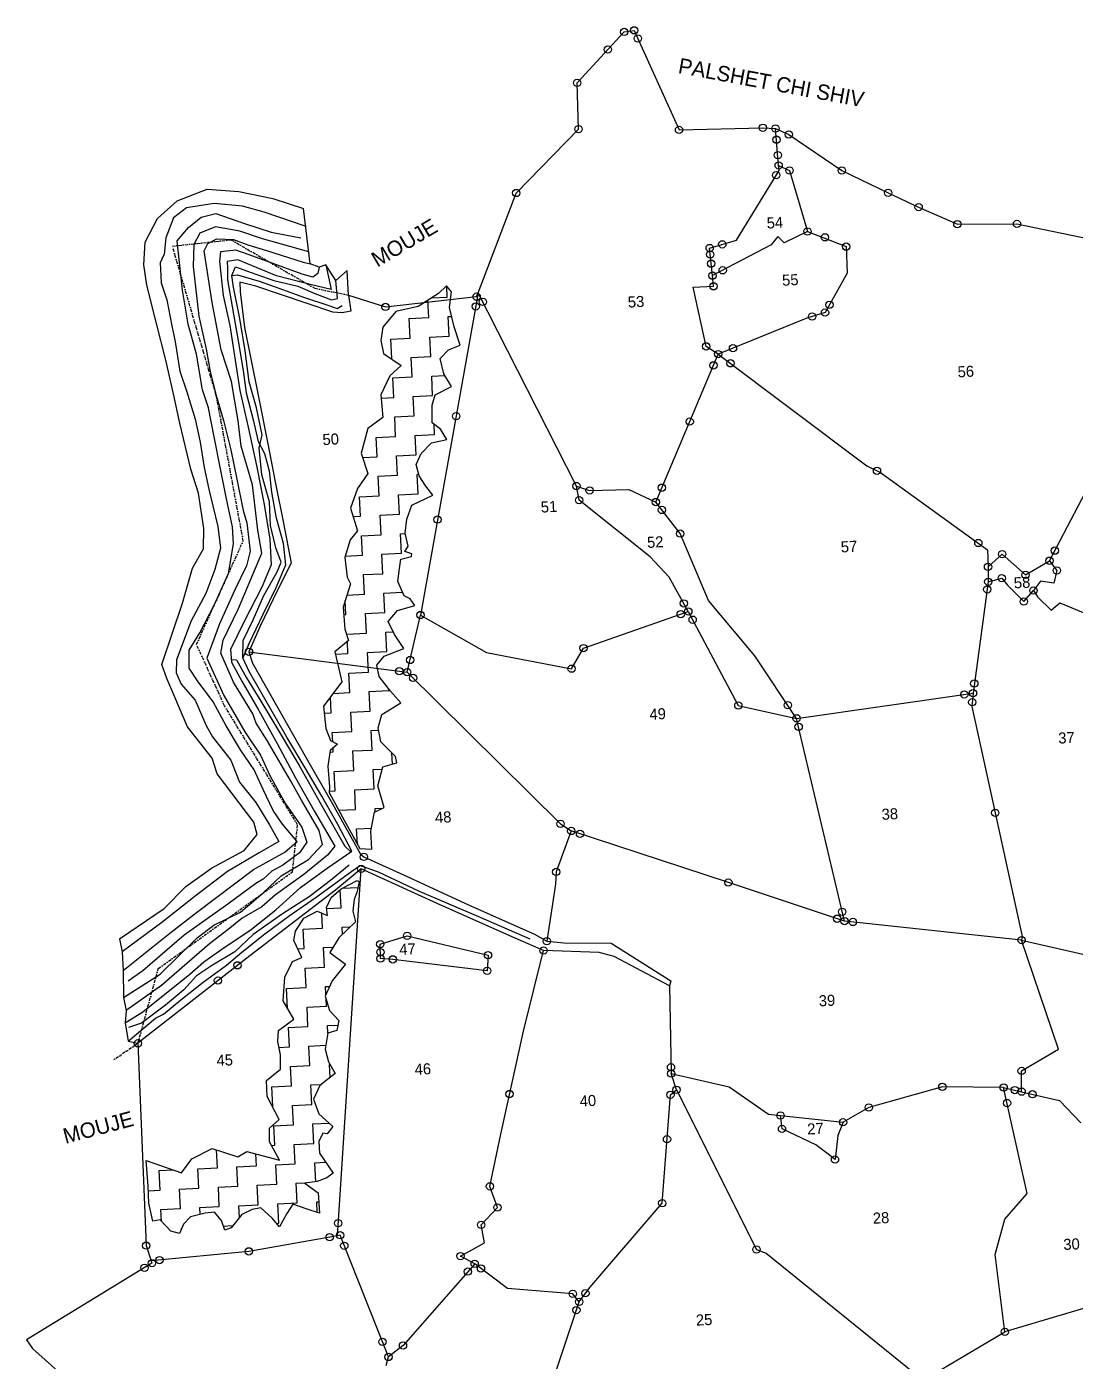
# Model space of a CAD drawing. Header units: metres. Extents: x 307107 to 311438, y 1924010 to 1927669.
# Drawn here: x 307107 to 308797, y 1925520 to 1927669 of the extents above; entities that cross this region are included whole.
import ezdxf

# ---------------------------------------------------------------- set-up
doc = ezdxf.new("R2010")
doc.units = ezdxf.units.M
doc.linetypes.add('DASHDOT', pattern=[1, 0.5, -0.25, 0, -0.25])
doc.linetypes.add('DIVIDE', pattern=[1.25, 0.5, -0.25, 0, -0.25, 0, -0.25])
for name, color, linetype in [('LINE_WATER', 4, 'Continuous'), ('OFF', 1, 'Continuous'), ('POLY_HATCH', 12, 'Continuous'), ('POLY_PARCEL', 6, 'Continuous'), ('POLY_WATER', 4, 'Continuous'), ('TEXT_MAPOUT', 7, 'Continuous'), ('TEXT_PARCEL', 7, 'Continuous'), ('V_BOUND_LINE', 7, 'Continuous'), ('V_BOUND_STREAM_LINE', 7, 'DASHDOT'), ('V_DIVIDE_LINE', 7, 'DIVIDE')]:
    doc.layers.add(name, color=color, linetype=linetype)
doc.styles.add('TEXT_MAP', font='')
doc.styles.get('TEXT_MAP').set_extended_font_data('Kruti Dev 050')

msp = doc.modelspace()

# ---------------------------------------------------------------- linework, layer by layer
for centre in [(308069.5, 1927660.7), (308085.7, 1927663.3), (308091.6, 1927650.1), (308043.5, 1927632.5), (307993.8, 1927578.7), (307996, 1927504.1), (308158, 1927502.9), (308293.1, 1927506.4), (308313.5, 1927505.1), (308334.8, 1927495.4), (308315, 1927487.2), (308317.2, 1927462.3), (308314.7, 1927430.1), (308318.6, 1927445.8), (308336, 1927437.5), (308420.5, 1927437.5), (307895.7, 1927401.3), (308495.1, 1927401.6), (308544.2, 1927378.7), (308606.6, 1927351), (308702.7, 1927351.5), (308365.1, 1927339.4), (308393.2, 1927329.9), (308207.4, 1927312.7), (308208.4, 1927302.2), (308227.8, 1927318.6), (308427.5, 1927314.9), (308209.9, 1927287.5), (308211.9, 1927268.2), (308228.4, 1927276.8), (308213.6, 1927251), (307684.9, 1927217.8), (307830.4, 1927218.7), (307831.9, 1927234.4), (307841.8, 1927226), (308400.4, 1927221.4), (308372.7, 1927202.4), (308393.3, 1927208.7), (308201.8, 1927154.3), (308245, 1927151.5), (308221.2, 1927141.9), (308213.6, 1927123.7), (308241.1, 1927127), (307798.8, 1927041.9), (308175.3, 1927033.1), (308477.1, 1926953.9), (307992.6, 1926929.4), (308013.9, 1926922.3), (308130.4, 1926926.7), (307996.9, 1926906.6), (308120.6, 1926903.6), (307768.9, 1926875.3), (308130.5, 1926890.8), (308159.9, 1926852.7), (308640.4, 1926837.6), (308678.8, 1926819.6), (308755.1, 1926809.1), (308763.7, 1926825.3), (308656, 1926799.2), (308716.5, 1926786.2), (308766.9, 1926793.3), (308654.8, 1926762.9), (308656.4, 1926775.2), (308678.1, 1926781), (308713.7, 1926743.4), (308729.1, 1926761), (307741.4, 1926721.6), (308160.7, 1926722.9), (308165.8, 1926740.3), (308173, 1926727.2), (308180, 1926714.1), (307465, 1926662.2), (308004.2, 1926668.4), (307724.7, 1926649.2), (307984.9, 1926635.2), (307707.3, 1926631.1), (307720.1, 1926629.5), (307729.4, 1926620.3), (308617.9, 1926593.8), (308631.8, 1926595.8), (308633.9, 1926611.2), (308253.6, 1926576), (308333.3, 1926576.4), (308630.6, 1926581.1), (308347.5, 1926555.2), (308350.8, 1926541.4), (308667.7, 1926403), (307967, 1926385.4), (307984.4, 1926373.8), (307998.5, 1926369.1), (307645.9, 1926312.8), (307650.1, 1926332), (307960, 1926307.8), (308237.6, 1926290.6), (308413, 1926232.5), (308421, 1926243.6), (308424.6, 1926228.7), (308438.3, 1926227.2), (307720, 1926205), (307676.6, 1926191.5), (307945, 1926196.2), (308710.1, 1926198.1), (307676.8, 1926178.6), (307676.9, 1926168.2), (307696.7, 1926167), (307850.2, 1926173.7), (307939.8, 1926181.2), (307446.4, 1926157.4), (307848.9, 1926148.5), (307415, 1926132.8), (307286, 1926031.8), (308145.1, 1925993.2), (308145.3, 1925983), (308710.2, 1925987.3), (307884.9, 1925950.1), (308144.1, 1925949), (308154, 1925957), (308582.4, 1925961.8), (308681.2, 1925960.7), (308699.1, 1925956.5), (308710.2, 1925953.9), (308727.8, 1925949.7), (308463.9, 1925928.4), (308686.7, 1925935.6), (308321.5, 1925915.5), (308422.4, 1925904.6), (308324, 1925893.9), (308138.7, 1925877.2), (308409.4, 1925844.5), (307853.3, 1925801.4), (308131, 1925774.2), (307865.3, 1925767.3), (307608.8, 1925742.2), (307839.1, 1925739.4), (307595, 1925719.6), (307611.9, 1925722.6), (307299.2, 1925706), (307464.7, 1925696.7), (307618.6, 1925705.8), (307805.9, 1925689.1), (308283, 1925699.6), (307296.5, 1925670.3), (307308.6, 1925677.7), (307320.8, 1925682.7), (307828.7, 1925676.8), (307838.9, 1925669.2), (307817.6, 1925664.1), (307987, 1925628.4), (308007.1, 1925629.2), (307992.6, 1925602.2), (307997.1, 1925615.5), (308683.1, 1925567.1), (307680, 1925551), (307713.2, 1925545.2), (307689.7, 1925526.6)]:
    msp.add_circle(centre, 5.89)
at = {"layer": 'LINE_WATER'}
for p, q in [((307364.4, 1927377.4), (307343.5, 1927361.3)), ((307409, 1927384.2), (307364.4, 1927377.4)), ((307454.6, 1927380.1), (307409, 1927384.2)), ((307489.7, 1927370.5), (307454.6, 1927380.1)), ((307557, 1927347.2), (307489.7, 1927370.5)), ((307343.5, 1927361.3), (307330.8, 1927329.3)), ((307367.3, 1927346), (307388.1, 1927362.6)), ((307388.1, 1927362.6), (307411.3, 1927368.4)), ((307411.3, 1927368.4), (307457.9, 1927352.1)), ((307457.9, 1927352.1), (307500.9, 1927338.2)), ((307330.8, 1927329.3), (307328.4, 1927302.7)), ((307349.3, 1927324.3), (307367.3, 1927346)), ((307385.7, 1927336.4), (307375.9, 1927318.2)), ((307410.9, 1927346.7), (307385.7, 1927336.4)), ((307398.6, 1927319.8), (307413.4, 1927327.3)), ((307450.4, 1927339.7), (307410.9, 1927346.7)), ((307413.4, 1927327.3), (307439.9, 1927326.2)), ((307486.6, 1927327.4), (307450.4, 1927339.7)), ((307561.4, 1927306.8), (307486.6, 1927327.4)), ((307500.9, 1927338.2), (307548.5, 1927329)), ((307357.6, 1927244.6), (307349.3, 1927324.3)), ((307375.9, 1927318.2), (307375.2, 1927282.9)), ((307392.8, 1927307.9), (307398.6, 1927319.8)), ((307405.8, 1927224.9), (307392.8, 1927307.9)), ((307419, 1927306.3), (307417.4, 1927291.2)), ((307443.6, 1927309.1), (307419, 1927306.3)), ((307439.9, 1927326.2), (307462.9, 1927317.9)), ((307465.3, 1927301.6), (307443.6, 1927309.1)), ((307462.9, 1927317.9), (307493, 1927308.7)), ((307493, 1927308.7), (307552.4, 1927290)), ((307328.4, 1927302.7), (307321.9, 1927289)), ((307321.9, 1927289), (307323.3, 1927256.5)), ((307417.4, 1927291.2), (307423.4, 1927236.1)), ((307447, 1927293.5), (307429.9, 1927291.1)), ((307429.9, 1927291.1), (307430.2, 1927280.4)), ((307509.5, 1927267.9), (307447, 1927293.5)), ((307550.6, 1927270.4), (307465.3, 1927301.6)), ((307552.4, 1927290), (307563.7, 1927287.3)), ((307588.6, 1927285.7), (307597.6, 1927245.8)), ((307375.2, 1927282.9), (307384, 1927203.2)), ((307430.2, 1927280.4), (307430.2, 1927261.6)), ((307437.5, 1927268.7), (307443.2, 1927282.4)), ((307437.5, 1927268.7), (307446.7, 1927269.6)), ((307440, 1927249.8), (307437.5, 1927268.7)), ((307443.2, 1927282.4), (307468.4, 1927273.3)), ((307446.7, 1927269.6), (307481.5, 1927259.2)), ((307468.4, 1927273.3), (307504.8, 1927260.5)), ((307563.4, 1927254.2), (307509.5, 1927267.9)), ((307567.7, 1927265.8), (307550.6, 1927270.4)), ((307576.2, 1927271.5), (307567.7, 1927265.8)), ((307578.3, 1927281.7), (307576.2, 1927271.5)), ((307323.3, 1927256.5), (307332.8, 1927229.1)), ((307367.2, 1927190.1), (307357.6, 1927244.6)), ((307430.2, 1927261.6), (307447.4, 1927163.1)), ((307450.2, 1927199.3), (307440, 1927249.8)), ((307481.5, 1927259.2), (307514.9, 1927247.6)), ((307504.8, 1927260.5), (307543.6, 1927251.3)), ((307514.9, 1927247.6), (307553.1, 1927233.7)), ((307543.6, 1927251.3), (307571.2, 1927239.3)), ((307597.6, 1927245.8), (307563.4, 1927254.2)), ((307607.5, 1927231.5), (307605, 1927260.4)), ((307332.8, 1927229.1), (307340.8, 1927187.3)), ((307420.1, 1927148.6), (307405.8, 1927224.9)), ((307423.4, 1927236.1), (307434.3, 1927187.8)), ((307553.1, 1927233.7), (307593.7, 1927219.9)), ((307571.2, 1927239.3), (307598.2, 1927229)), ((307593.7, 1927219.9), (307607.2, 1927215.3)), ((307598.2, 1927229), (307607.5, 1927231.5)), ((307607.2, 1927215.3), (307615.4, 1927220)), ((307384, 1927203.2), (307396.1, 1927149.8)), ((307458.7, 1927147), (307450.2, 1927199.3)), ((307340.8, 1927187.3), (307346.2, 1927161.5)), ((307380.3, 1927141.5), (307367.2, 1927190.1)), ((307434.3, 1927187.8), (307441.8, 1927138.9)), ((307346.2, 1927161.5), (307353.6, 1927114.4)), ((307447.4, 1927163.1), (307455.7, 1927115.5)), ((307390, 1927084.4), (307380.3, 1927141.5)), ((307396.1, 1927149.8), (307402.3, 1927113.7)), ((307436.6, 1927097.7), (307420.1, 1927148.6)), ((307441.8, 1927138.9), (307450.5, 1927083.1)), ((307465.4, 1927097.2), (307458.7, 1927147)), ((307353.6, 1927114.4), (307364.7, 1927081)), ((307402.3, 1927113.7), (307411.9, 1927075)), ((307455.7, 1927115.5), (307460.4, 1927079.2)), ((307447.7, 1927034.3), (307436.6, 1927097.7)), ((307476.9, 1927055.5), (307465.4, 1927097.2)), ((307364.7, 1927081), (307378.1, 1927037.2)), ((307400, 1927055.4), (307390, 1927084.4)), ((307411.9, 1927075), (307423.8, 1927035.1)), ((307450.5, 1927083.1), (307463.8, 1927024)), ((307460.4, 1927079.2), (307471.9, 1927036.2)), ((307409.1, 1927008.8), (307400, 1927055.4)), ((307486.3, 1927012), (307476.9, 1927055.5)), ((307378.1, 1927037.2), (307386.3, 1926999.8)), ((307423.8, 1927035.1), (307436, 1926987.8)), ((307452.6, 1926993.6), (307447.7, 1927034.3)), ((307471.9, 1927036.2), (307479.6, 1927001.3)), ((307418.9, 1926956.9), (307409.1, 1927008.8)), ((307463.8, 1927024), (307477.2, 1926962.2)), ((307481.4, 1926990.9), (307486.3, 1927012)), ((307386.3, 1926999.8), (307392.5, 1926959.1)), ((307436, 1926987.8), (307445.6, 1926940.3)), ((307470.6, 1926931.1), (307452.6, 1926993.6)), ((307479.6, 1927001.3), (307490, 1926981.9)), ((307485.6, 1926947.6), (307481.4, 1926990.9)), ((307477.2, 1926962.2), (307489.7, 1926899.6)), ((307490, 1926981.9), (307497.3, 1926953.6)), ((307392.5, 1926959.1), (307400.1, 1926924.3)), ((307428.5, 1926908.6), (307418.9, 1926956.9)), ((307445.6, 1926940.3), (307455.7, 1926890.2)), ((307498, 1926903.7), (307485.6, 1926947.6)), ((307497.3, 1926953.6), (307501.4, 1926919.5)), ((307400.1, 1926924.3), (307406.9, 1926897.7)), ((307479, 1926858.4), (307470.6, 1926931.1)), ((307501.4, 1926919.5), (307508, 1926880.2)), ((307406.9, 1926897.7), (307415, 1926864.1)), ((307438.4, 1926863.8), (307428.5, 1926908.6)), ((307489.7, 1926899.6), (307498.4, 1926843.8)), ((307499.7, 1926865.9), (307498, 1926903.7)), ((307455.7, 1926890.2), (307461.4, 1926870.2)), ((307508, 1926880.2), (307520, 1926837.6)), ((307415, 1926864.1), (307419.1, 1926829.5)), ((307440, 1926836), (307438.4, 1926863.8)), ((307461.4, 1926870.2), (307466.9, 1926824.3)), ((307485.9, 1926821.3), (307479, 1926858.4)), ((307508.3, 1926829.8), (307499.7, 1926865.9)), ((307432.1, 1926788.6), (307440, 1926836)), ((307498.4, 1926843.8), (307500.7, 1926802.5)), ((307520, 1926837.6), (307523.7, 1926801.7)), ((307419.1, 1926829.5), (307410.1, 1926794.7)), ((307448.3, 1926732.2), (307485.9, 1926821.3)), ((307466.9, 1926824.3), (307460.9, 1926801)), ((307516.7, 1926806.8), (307508.3, 1926829.8)), ((307410.1, 1926794.7), (307395.6, 1926756.1)), ((307460.9, 1926801), (307442.2, 1926762.4)), ((307500.7, 1926802.5), (307485.6, 1926766.5)), ((307488.3, 1926752), (307510.2, 1926790.9)), ((307523.7, 1926801.7), (307508.2, 1926765.2)), ((307510.2, 1926790.9), (307516.7, 1926806.8)), ((307409, 1926737.3), (307432.1, 1926788.6)), ((307395.6, 1926756.1), (307371.7, 1926712.2)), ((307442.2, 1926762.4), (307417.5, 1926707.5)), ((307485.6, 1926766.5), (307457, 1926711)), ((307471.5, 1926714.1), (307488.3, 1926752)), ((307508.2, 1926765.2), (307487.4, 1926722.4)), ((307386, 1926693), (307409, 1926737.3)), ((307423.4, 1926681.3), (307448.3, 1926732.2)), ((307371.7, 1926712.2), (307348.3, 1926649.5)), ((307417.5, 1926707.5), (307397.3, 1926652)), ((307457, 1926711), (307435.4, 1926665.9)), ((307455.5, 1926680.7), (307471.5, 1926714.1)), ((307487.4, 1926722.4), (307464.9, 1926675.1)), ((307368.4, 1926664.8), (307386, 1926693)), ((307368.7, 1926636.1), (307368.4, 1926664.8)), ((307419.4, 1926659.9), (307423.4, 1926681.3)), ((307435.4, 1926665.9), (307437, 1926645.7)), ((307455.3, 1926652.5), (307455.5, 1926680.7)), ((307464.9, 1926675.1), (307455.3, 1926652.5)), ((307348.3, 1926649.5), (307347.4, 1926628.7)), ((307397.3, 1926652), (307424.6, 1926591.8)), ((307439.8, 1926613.2), (307419.4, 1926659.9)), ((307436.7, 1926649.8), (307445, 1926649.3)), ((307437, 1926645.7), (307453.7, 1926615.2)), ((307445, 1926649.3), (307460.9, 1926620.3)), ((307465.4, 1926630.9), (307455.3, 1926652.5)), ((307347.4, 1926628.7), (307355.9, 1926610.5)), ((307381.8, 1926615.5), (307368.7, 1926636.1)), ((307460.9, 1926620.3), (307484, 1926582.8)), ((307525.9, 1926524.9), (307465.4, 1926630.9)), ((307355.9, 1926610.5), (307378, 1926584.7)), ((307407.4, 1926581.6), (307381.8, 1926615.5)), ((307471.2, 1926562.2), (307439.8, 1926613.2)), ((307453.7, 1926615.2), (307480.8, 1926567.7)), ((307378, 1926584.7), (307396.1, 1926543.8)), ((307428.3, 1926543), (307407.4, 1926581.6)), ((307424.6, 1926591.8), (307458.4, 1926533.7)), ((307484, 1926582.8), (307511.5, 1926537.1)), ((307476.6, 1926547.4), (307471.2, 1926562.2)), ((307480.8, 1926567.7), (307510.4, 1926514.7)), ((307396.1, 1926543.8), (307406, 1926525.2)), ((307451.1, 1926504.5), (307428.3, 1926543)), ((307458.4, 1926533.7), (307483.7, 1926495.8)), ((307494.4, 1926519.6), (307476.6, 1926547.4)), ((307511.5, 1926537.1), (307545.7, 1926479.4)), ((307406, 1926525.2), (307435.7, 1926488)), ((307531.8, 1926454.9), (307494.4, 1926519.6)), ((307510.4, 1926514.7), (307539.7, 1926459.4)), ((307555.3, 1926475.3), (307525.9, 1926524.9)), ((307473.5, 1926472.1), (307451.1, 1926504.5)), ((307483.7, 1926495.8), (307499.2, 1926461.8)), ((307435.7, 1926488), (307449.9, 1926452.5)), ((307488, 1926440.7), (307473.5, 1926472.1)), ((307545.7, 1926479.4), (307584.4, 1926410.6)), ((307582.4, 1926429.6), (307555.3, 1926475.3)), ((307449.9, 1926452.5), (307475.9, 1926419.9)), ((307499.2, 1926461.8), (307523.6, 1926417.7)), ((307549.4, 1926423.6), (307531.8, 1926454.9)), ((307539.7, 1926459.4), (307570.2, 1926406)), ((307504, 1926406.6), (307488, 1926440.7)), ((307607.6, 1926385.1), (307582.4, 1926429.6)), ((307475.9, 1926419.9), (307498.1, 1926383.6)), ((307518.9, 1926384.8), (307504, 1926406.6)), ((307523.6, 1926417.7), (307550.2, 1926379.8)), ((307578.1, 1926374.6), (307549.4, 1926423.6)), ((307570.2, 1926406), (307603.1, 1926349.2)), ((307584.4, 1926410.6), (307619.7, 1926349.1)), ((307498.1, 1926383.6), (307513.2, 1926357)), ((307542.6, 1926356.7), (307518.9, 1926384.8)), ((307630.6, 1926341.4), (307607.6, 1926385.1)), ((307550.2, 1926379.8), (307558.2, 1926355.5)), ((307583.4, 1926351.9), (307578.1, 1926374.6)), ((307481.5, 1926338.5), (307430.2, 1926308.6)), ((307472.1, 1926311.6), (307522.6, 1926339.7)), ((307513.2, 1926357), (307481.5, 1926338.5)), ((307546.2, 1926338.5), (307519.8, 1926318.5)), ((307522.6, 1926339.7), (307542.6, 1926356.7)), ((307558.2, 1926355.5), (307546.2, 1926338.5)), ((307560.7, 1926327.8), (307583.4, 1926351.9)), ((307591, 1926313.8), (307630.6, 1926341.4)), ((307603.1, 1926349.2), (307591.7, 1926334.8)), ((307619.7, 1926349.1), (307629, 1926340.2)), ((307519.8, 1926318.5), (307501.6, 1926309.1)), ((307516.7, 1926301.3), (307560.7, 1926327.8)), ((307591.7, 1926334.8), (307553.2, 1926303.8)), ((307626.5, 1926318.8), (307596.4, 1926293.9)), ((307630.7, 1926309.2), (307644, 1926318.4)), ((307644, 1926318.4), (307673.3, 1926308.2)), ((307430.2, 1926308.6), (307378, 1926268.6)), ((307380.4, 1926242.6), (307472.1, 1926311.6)), ((307488, 1926296.4), (307475.9, 1926289)), ((307501.6, 1926309.1), (307488, 1926296.4)), ((307488, 1926274.3), (307516.7, 1926301.3)), ((307553.2, 1926303.8), (307507.7, 1926271.1)), ((307548.1, 1926283), (307591, 1926313.8)), ((307573.4, 1926267.1), (307630.7, 1926309.2)), ((307673.3, 1926308.2), (307739, 1926277.1)), ((307475.9, 1926289), (307430.8, 1926255.9)), ((307451.2, 1926242.9), (307488, 1926274.3)), ((307508.4, 1926247), (307548.1, 1926283)), ((307596.4, 1926293.9), (307562, 1926267.9)), ((307739, 1926277.1), (307834.7, 1926236.2)), ((307378, 1926268.6), (307324.7, 1926226.3)), ((307430.8, 1926255.9), (307360.7, 1926206.2)), ((307507.7, 1926271.1), (307485.6, 1926251.8)), ((307562, 1926267.9), (307518.8, 1926240.1)), ((307530, 1926237.2), (307573.4, 1926267.1)), ((307334.6, 1926207.3), (307380.4, 1926242.6)), ((307408.2, 1926222.1), (307451.2, 1926242.9)), ((307453.9, 1926233.4), (307431.3, 1926215)), ((307485.6, 1926251.8), (307453.9, 1926233.4)), ((307466.5, 1926213.6), (307508.4, 1926247)), ((307518.8, 1926240.1), (307471.6, 1926206.9)), ((307490.8, 1926208.3), (307530, 1926237.2)), ((307834.7, 1926236.2), (307917.4, 1926200.2)), ((307324.7, 1926226.3), (307260.6, 1926179.1)), ((307381.8, 1926202.2), (307408.2, 1926222.1)), ((307431.3, 1926215), (307401.1, 1926192.2)), ((307426.8, 1926187.4), (307466.5, 1926213.6)), ((307262.1, 1926148.9), (307334.6, 1926207.3)), ((307360.7, 1926206.2), (307294.1, 1926148.4)), ((307321.8, 1926143.4), (307381.8, 1926202.2)), ((307401.1, 1926192.2), (307364.8, 1926160.4)), ((307471.6, 1926206.9), (307442.1, 1926178.9)), ((307453.5, 1926178.6), (307490.8, 1926208.3)), ((307392.3, 1926163.1), (307426.8, 1926187.4)), ((307442.1, 1926178.9), (307406.1, 1926157.7)), ((307428.5, 1926157.9), (307453.5, 1926178.6)), ((307294.1, 1926148.4), (307270.2, 1926132.1)), ((307364.8, 1926160.4), (307323.8, 1926124.9)), ((307369.8, 1926143.4), (307392.3, 1926163.1)), ((307406.1, 1926157.7), (307380.5, 1926140.4)), ((307391, 1926130.4), (307428.5, 1926157.9)), ((307262.7, 1926105.8), (307321.8, 1926143.4)), ((307323.8, 1926124.9), (307267.3, 1926084.6)), ((307293.7, 1926082.4), (307369.8, 1926143.4)), ((307355.4, 1926101.7), (307391, 1926130.4)), ((307380.5, 1926140.4), (307359.9, 1926117.7)), ((307359.9, 1926117.7), (307330.6, 1926093.3)), ((307265.4, 1926064.7), (307293.7, 1926082.4)), ((307330.6, 1926093.3), (307292, 1926064)), ((307327, 1926078.6), (307355.4, 1926101.7)), ((307270.4, 1926035.5), (307314.6, 1926072.3)), ((307292, 1926064), (307270.6, 1926057.4)), ((307314.6, 1926072.3), (307327, 1926078.6))]:
    msp.add_line(p, q, dxfattribs=at)
at = {"layer": 'OFF'}
for p, q in [((307563.7, 1927287.3), (307553, 1927376.5)), ((307578.3, 1927281.7), (307563.7, 1927287.3)), ((307588.6, 1927285.7), (307578.3, 1927281.7)), ((307605, 1927260.4), (307588.6, 1927285.7)), ((307623.3, 1927276.5), (307605, 1927260.4)), ((307256.5, 1926200), (307260.6, 1926179.1)), ((307260.6, 1926179.1), (307262.1, 1926148.9)), ((307262.1, 1926148.9), (307262.7, 1926105.8)), ((307262.7, 1926105.8), (307267.3, 1926084.6)), ((307267.3, 1926084.6), (307265.4, 1926064.7)), ((307265.4, 1926064.7), (307270.4, 1926035.5)), ((307270.4, 1926035.5), (307286, 1926031.8))]:
    msp.add_line(p, q, dxfattribs=at)
at = {"layer": 'POLY_HATCH'}
for p, q in [((307783.1, 1927251.8), (307770.5, 1927239.6)), ((307791.2, 1927241.9), (307783.1, 1927251.8)), ((307788.1, 1927217.1), (307791.2, 1927241.9)), ((307791.2, 1927241.9), (307791.2, 1927241.9)), ((307770.5, 1927239.6), (307737.6, 1927218.4)), ((307701.5, 1927210.4), (307680.8, 1927185)), ((307737.6, 1927218.4), (307701.5, 1927210.4)), ((307795.5, 1927185.5), (307788.1, 1927217.1)), ((307680.8, 1927185), (307677.4, 1927163.6)), ((307805.2, 1927156.4), (307795.5, 1927185.5)), ((307677.4, 1927163.6), (307682, 1927142.9)), ((307786.6, 1927148.9), (307805.2, 1927156.4)), ((307682, 1927142.9), (307710.3, 1927123.4)), ((307773.1, 1927134.7), (307786.6, 1927148.9)), ((307779.2, 1927109.8), (307773.1, 1927134.7)), ((307710.3, 1927123.4), (307692.1, 1927106.8)), ((307692.1, 1927106.8), (307677.3, 1927076.1)), ((307791.6, 1927089.7), (307779.2, 1927109.8)), ((307677.3, 1927076.1), (307680.9, 1927039.7)), ((307760.4, 1927059.5), (307764.8, 1927076)), ((307764.8, 1927076), (307791.6, 1927089.7)), ((307760.3, 1927031.3), (307760.4, 1927059.5)), ((307680.9, 1927039.7), (307656.5, 1927021.9)), ((307773.8, 1927020.7), (307760.3, 1927031.3)), ((307656.5, 1927021.9), (307645.9, 1926982.4)), ((307784.1, 1927004.4), (307773.8, 1927020.7)), ((307742.7, 1926981.9), (307759.1, 1926998.9)), ((307759.1, 1926998.9), (307784.1, 1927004.4)), ((307645.9, 1926982.4), (307656.4, 1926949.7)), ((307734.4, 1926964.3), (307742.7, 1926981.9)), ((307739.5, 1926946), (307734.4, 1926964.3)), ((307656.4, 1926949.7), (307639.7, 1926925.6)), ((307750.2, 1926929.3), (307739.5, 1926946)), ((307639.7, 1926925.6), (307628.8, 1926893.5)), ((307761.5, 1926914.6), (307750.2, 1926929.3)), ((307719.2, 1926876.1), (307727.6, 1926898.4)), ((307727.6, 1926898.4), (307761.5, 1926914.6)), ((307628.8, 1926893.5), (307639.8, 1926857.4)), ((307716.8, 1926853.7), (307719.2, 1926876.1)), ((307639.8, 1926857.4), (307628.3, 1926842.9)), ((307628.3, 1926842.9), (307619.2, 1926814.2)), ((307721.4, 1926832.7), (307716.8, 1926853.7)), ((307619.2, 1926814.2), (307623.3, 1926782.5)), ((307707.6, 1926796.4), (307709.7, 1926811.7)), ((307709.7, 1926811.7), (307726.7, 1926816.1)), ((307716.3, 1926823.9), (307721.4, 1926832.7)), ((307727.4, 1926820), (307716.3, 1926823.9)), ((307726.7, 1926816.1), (307727.4, 1926820)), ((307704.8, 1926775.4), (307707.6, 1926796.4)), ((307628.7, 1926771.6), (307616.6, 1926734)), ((307623.3, 1926782.5), (307628.7, 1926771.6)), ((307715.2, 1926752.3), (307704.8, 1926775.4)), ((307724.6, 1926747.6), (307715.2, 1926752.3)), ((307732.3, 1926737.1), (307724.6, 1926747.6)), ((307616.6, 1926734), (307619.2, 1926698.9)), ((307689.4, 1926711.2), (307704.4, 1926728.9)), ((307704.4, 1926728.9), (307732.3, 1926737.1)), ((307699.3, 1926690.2), (307689.4, 1926711.2)), ((307619.2, 1926698.9), (307625.3, 1926680.6)), ((307714.4, 1926667.7), (307699.3, 1926690.2)), ((307625.3, 1926680.6), (307603.3, 1926662.3)), ((307603.3, 1926662.3), (307611.2, 1926628.1)), ((307683, 1926655.6), (307714.4, 1926667.7)), ((307671.2, 1926640.8), (307683, 1926655.6)), ((307674.9, 1926622.7), (307671.2, 1926640.8)), ((307611.2, 1926628.1), (307614.4, 1926614)), ((307693.3, 1926599.1), (307674.9, 1926622.7)), ((307614.4, 1926614), (307585.1, 1926574.6)), ((307709.8, 1926580.3), (307693.3, 1926599.1)), ((307679.1, 1926561.6), (307709.8, 1926580.3)), ((307585.1, 1926574.6), (307589, 1926538.9)), ((307673, 1926540), (307679.1, 1926561.6)), ((307589, 1926538.9), (307596.5, 1926519.4)), ((307677.3, 1926517.4), (307673, 1926540)), ((307607.7, 1926513.7), (307595.7, 1926503.3)), ((307596.5, 1926519.4), (307607.7, 1926513.7)), ((307701.1, 1926493.6), (307677.3, 1926517.4)), ((307595.7, 1926503.3), (307592.1, 1926478.2)), ((307703.1, 1926483.5), (307701.1, 1926493.6)), ((307592.1, 1926478.2), (307594.5, 1926445)), ((307672.8, 1926446.6), (307680.8, 1926477.2)), ((307680.8, 1926477.2), (307703.1, 1926483.5)), ((307682.7, 1926411.8), (307672.8, 1926446.6)), ((307594.5, 1926445), (307594.2, 1926435.8)), ((307594.2, 1926435.8), (307618.3, 1926391)), ((307661.2, 1926373.6), (307667.2, 1926404.2)), ((307667.2, 1926404.2), (307682.7, 1926411.8)), ((307618.3, 1926391), (307643.9, 1926345.3)), ((307663.2, 1926344.4), (307661.2, 1926373.6)), ((307643.9, 1926345.3), (307663.2, 1926344.4)), ((307597.2, 1926266.7), (307613.6, 1926280.5)), ((307613.6, 1926280.5), (307639.5, 1926294.1)), ((307639.3, 1926276.1), (307634.3, 1926263.5)), ((307642.4, 1926292.6), (307639.3, 1926276.1)), ((307639.5, 1926294.1), (307642.4, 1926292.6)), ((307589.7, 1926250.3), (307597.2, 1926266.7)), ((307634.3, 1926263.5), (307632.5, 1926244.5)), ((307540.1, 1926212.2), (307553.2, 1926233.3)), ((307553.2, 1926233.3), (307574.9, 1926244.4)), ((307574.9, 1926244.4), (307591.3, 1926237.4)), ((307591.3, 1926237.4), (307589.7, 1926250.3)), ((307632.5, 1926244.5), (307636.8, 1926227.3)), ((307537, 1926197.6), (307540.1, 1926212.2)), ((307636.8, 1926227.3), (307610, 1926201.6)), ((307550.3, 1926170.1), (307537, 1926197.6)), ((307610, 1926201.6), (307595.5, 1926178.3)), ((307535, 1926163.7), (307550.3, 1926170.1)), ((307595.5, 1926178.3), (307620.5, 1926159.1)), ((307522.5, 1926138.3), (307535, 1926163.7)), ((307620.5, 1926159.1), (307599.2, 1926132.5)), ((307520.2, 1926100.1), (307522.5, 1926138.3)), ((307599.2, 1926132.5), (307587.8, 1926107.9)), ((307587.8, 1926107.9), (307595, 1926084.6)), ((307537.3, 1926070.7), (307520.2, 1926100.1)), ((307595, 1926084.6), (307610, 1926068.3)), ((307512.3, 1926052.4), (307537.3, 1926070.7)), ((307610, 1926068.3), (307606.5, 1926052.5)), ((307511.5, 1926034.5), (307512.3, 1926052.4)), ((307591.9, 1926048.3), (307587.8, 1926022.2)), ((307606.5, 1926052.5), (307591.9, 1926048.3)), ((307515.7, 1926013.3), (307511.5, 1926034.5)), ((307587.8, 1926022.2), (307593.1, 1926001.7)), ((307515.9, 1925990), (307515.7, 1926013.3)), ((307593.1, 1926001.7), (307603.7, 1925983.3)), ((307493.1, 1925971.8), (307515.9, 1925990)), ((307603.7, 1925983.3), (307579.2, 1925963.6)), ((307494.2, 1925945.9), (307493.1, 1925971.8)), ((307579.2, 1925963.6), (307568.7, 1925941.6)), ((307513.5, 1925909.2), (307494.2, 1925945.9)), ((307568.7, 1925941.6), (307577.8, 1925918)), ((307498.2, 1925895.1), (307513.5, 1925909.2)), ((307577.8, 1925918), (307600.3, 1925898)), ((307498, 1925872.9), (307498.2, 1925895.1)), ((307600.3, 1925898), (307590.8, 1925885.9)), ((307514, 1925843.7), (307498, 1925872.9)), ((307583.9, 1925886.9), (307577.4, 1925873.9)), ((307577.4, 1925873.9), (307578.5, 1925854.7)), ((307590.8, 1925885.9), (307583.9, 1925886.9)), ((307356.2, 1925823.4), (307373.1, 1925845.5)), ((307373.1, 1925845.5), (307405.5, 1925862.4)), ((307405.5, 1925862.4), (307446.8, 1925849.2)), ((307446.8, 1925849.2), (307461.7, 1925857.8)), ((307461.7, 1925857.8), (307514, 1925843.7)), ((307578.5, 1925854.7), (307600.9, 1925822.9)), ((307299.3, 1925842.9), (307356.2, 1925823.4)), ((307302.3, 1925801.8), (307299.3, 1925842.9)), ((307600.9, 1925822.9), (307590.4, 1925815.2)), ((307303.5, 1925774.5), (307302.3, 1925801.8)), ((307575.1, 1925809.1), (307554.8, 1925806.8)), ((307554.8, 1925806.8), (307576.4, 1925791.2)), ((307590.4, 1925815.2), (307575.1, 1925809.1)), ((307576.4, 1925791.2), (307578.6, 1925758.1)), ((307309.9, 1925745.6), (307303.5, 1925774.5)), ((307394.2, 1925758.3), (307370.8, 1925752.1)), ((307409.4, 1925759.6), (307394.2, 1925758.3)), ((307420.5, 1925746.3), (307409.4, 1925759.6)), ((307470, 1925764.2), (307453.3, 1925756.2)), ((307484, 1925766.6), (307470, 1925764.2)), ((307502.3, 1925750.4), (307484, 1925766.6)), ((307535.6, 1925772.8), (307525.8, 1925757.8)), ((307558.9, 1925764.6), (307535.6, 1925772.8)), ((307578.6, 1925758.1), (307558.9, 1925764.6)), ((307321.8, 1925747.5), (307309.9, 1925745.6)), ((307339, 1925729.1), (307321.8, 1925747.5)), ((307359.4, 1925740.4), (307353, 1925725.5)), ((307370.8, 1925752.1), (307359.4, 1925740.4)), ((307425.9, 1925731), (307420.5, 1925746.3)), ((307453.3, 1925756.2), (307436.2, 1925734.6)), ((307514.2, 1925736.1), (307502.3, 1925750.4)), ((307525.8, 1925757.8), (307514.2, 1925736.1)), ((307353, 1925725.5), (307339, 1925729.1)), ((307436.2, 1925734.6), (307425.9, 1925731))]:
    msp.add_line(p, q, dxfattribs=at)
at = {"layer": 'POLY_HATCH', "linetype": 'Continuous', "ltscale": 10}
for p, q in [((307784.5, 1927233.6), (307783.6, 1927251.1)), ((307754.7, 1927200.6), (307753.3, 1927228.5)), ((307759.3, 1927232.3), (307784.5, 1927233.6)), ((307692, 1927197.5), (307691.9, 1927198.6)), ((307723.3, 1927199.1), (307754.7, 1927200.6)), ((307724.9, 1927167.7), (307723.3, 1927199.1)), ((307786.1, 1927202.2), (307791.5, 1927202.5)), ((307787.6, 1927170.8), (307786.1, 1927202.2)), ((307691, 1927197.5), (307692, 1927197.5)), ((307693.5, 1927166.1), (307724.9, 1927167.7)), ((307695.1, 1927134.8), (307693.5, 1927166.1)), ((307756.3, 1927169.3), (307787.6, 1927170.8)), ((307757.8, 1927137.9), (307756.3, 1927169.3)), ((307693.9, 1927134.7), (307695.1, 1927134.8)), ((307726.5, 1927136.3), (307757.8, 1927137.9)), ((307728, 1927105), (307726.5, 1927136.3)), ((307696.6, 1927103.4), (307728, 1927105)), ((307698.2, 1927072), (307696.6, 1927103.4)), ((307759.4, 1927106.5), (307780.6, 1927107.6)), ((307761, 1927075.2), (307759.4, 1927106.5)), ((307677.8, 1927071), (307698.2, 1927072)), ((307729.6, 1927073.6), (307761, 1927075.2)), ((307731.1, 1927042.2), (307729.6, 1927073.6)), ((307699.8, 1927040.7), (307731.1, 1927042.2)), ((307701.3, 1927009.3), (307699.8, 1927040.7)), ((307764.1, 1927012.4), (307763.3, 1927029)), ((307670, 1927007.7), (307701.3, 1927009.3)), ((307671.5, 1926976.4), (307670, 1927007.7)), ((307732.7, 1927010.9), (307764.1, 1927012.4)), ((307734.3, 1926979.5), (307732.7, 1927010.9)), ((307648.3, 1926975.2), (307671.5, 1926976.4)), ((307702.9, 1926977.9), (307734.3, 1926979.5)), ((307704.5, 1926946.6), (307702.9, 1926977.9)), ((307673.1, 1926945), (307704.5, 1926946.6)), ((307674.7, 1926913.6), (307673.1, 1926945)), ((307735.8, 1926948.1), (307738.8, 1926948.3)), ((307737.4, 1926916.8), (307735.8, 1926948.1)), ((307643.3, 1926912.1), (307674.7, 1926913.6)), ((307644.9, 1926880.7), (307643.3, 1926912.1)), ((307706, 1926915.2), (307737.4, 1926916.8)), ((307707.6, 1926883.8), (307706, 1926915.2)), ((307632.9, 1926880.1), (307644.9, 1926880.7)), ((307676.2, 1926882.3), (307707.6, 1926883.8)), ((307677.8, 1926850.9), (307676.2, 1926882.3)), ((307646.4, 1926849.3), (307677.8, 1926850.9)), ((307648, 1926817.9), (307646.4, 1926849.3)), ((307709.2, 1926852.4), (307717, 1926852.8)), ((307710.7, 1926821.1), (307709.2, 1926852.4)), ((307619.9, 1926816.5), (307648, 1926817.9)), ((307679.3, 1926819.5), (307710.7, 1926821.1)), ((307680.9, 1926788.1), (307679.3, 1926819.5)), ((307649.5, 1926786.6), (307680.9, 1926788.1)), ((307651.1, 1926755.2), (307649.5, 1926786.6)), ((307623, 1926753.8), (307651.1, 1926755.2)), ((307682.5, 1926756.8), (307712.5, 1926758.3)), ((307684, 1926725.4), (307682.5, 1926756.8)), ((307621.3, 1926722.3), (307620.2, 1926745)), ((307652.7, 1926723.8), (307684, 1926725.4)), ((307617.5, 1926722.1), (307621.3, 1926722.3)), ((307654.2, 1926692.5), (307652.7, 1926723.8)), ((307622.9, 1926690.9), (307654.2, 1926692.5)), ((307623, 1926687.5), (307622.9, 1926690.9)), ((307685.6, 1926694), (307697.2, 1926694.6)), ((307687.2, 1926662.7), (307685.6, 1926694)), ((307624.4, 1926659.5), (307623.5, 1926679.1)), ((307655.8, 1926661.1), (307687.2, 1926662.7)), ((307657.4, 1926629.7), (307655.8, 1926661.1)), ((307604.2, 1926658.5), (307624.4, 1926659.5)), ((307626, 1926628.2), (307657.4, 1926629.7)), ((307627.6, 1926596.8), (307626, 1926628.2)), ((307600.6, 1926595.4), (307627.6, 1926596.8)), ((307658.9, 1926598.4), (307690.3, 1926599.9)), ((307660.5, 1926567), (307658.9, 1926598.4)), ((307690.3, 1926599.9), (307690.1, 1926603.2)), ((307597.7, 1926563.9), (307596.4, 1926589.9)), ((307586.3, 1926563.3), (307597.7, 1926563.9)), ((307629.1, 1926565.4), (307660.5, 1926567)), ((307630.7, 1926534.1), (307629.1, 1926565.4)), ((307599.3, 1926532.5), (307630.7, 1926534.1)), ((307600.1, 1926517.6), (307599.3, 1926532.5)), ((307662.1, 1926535.6), (307673.7, 1926536.2)), ((307663.6, 1926504.2), (307662.1, 1926535.6)), ((307595.3, 1926500.8), (307600.9, 1926501.1)), ((307600.9, 1926501.1), (307600.6, 1926507.5)), ((307632.2, 1926502.7), (307663.6, 1926504.2)), ((307633.8, 1926471.3), (307632.2, 1926502.7)), ((307696.2, 1926481.6), (307695.3, 1926499.4)), ((307602.4, 1926469.7), (307633.8, 1926471.3)), ((307604, 1926438.4), (307602.4, 1926469.7)), ((307665.2, 1926472.9), (307679.9, 1926473.6)), ((307666.7, 1926441.5), (307665.2, 1926472.9)), ((307594.3, 1926437.9), (307604, 1926438.4)), ((307635.4, 1926439.9), (307666.7, 1926441.5)), ((307636.9, 1926408.6), (307635.4, 1926439.9)), ((307609.6, 1926407.2), (307636.9, 1926408.6)), ((307668.3, 1926410.1), (307680.6, 1926410.7)), ((307668.6, 1926404.8), (307668.3, 1926410.1)), ((307638.5, 1926377.2), (307662.2, 1926378.4)), ((307639.7, 1926352.8), (307638.5, 1926377.2)), ((307613.4, 1926250.2), (307611.9, 1926279.1)), ((307615.9, 1926281.7), (307640.6, 1926283)), ((307583.6, 1926217.2), (307582.4, 1926241.2)), ((307589.9, 1926249), (307613.4, 1926250.2)), ((307552.2, 1926215.7), (307583.6, 1926217.2)), ((307553.8, 1926184.3), (307552.2, 1926215.7)), ((307614.9, 1926218.8), (307628.6, 1926219.5)), ((307615.5, 1926206.9), (307614.9, 1926218.8)), ((307543.7, 1926183.8), (307553.8, 1926184.3)), ((307585.1, 1926185.9), (307600.7, 1926186.6)), ((307586.7, 1926154.5), (307585.1, 1926185.9)), ((307555.3, 1926152.9), (307586.7, 1926154.5)), ((307556.9, 1926121.5), (307555.3, 1926152.9)), ((307588.3, 1926123.1), (307595, 1926123.4)), ((307525.5, 1926120), (307556.9, 1926121.5)), ((307527.1, 1926088.6), (307525.5, 1926120)), ((307588.9, 1926110.3), (307588.3, 1926123.1)), ((307589.8, 1926091.7), (307589.3, 1926103.2)), ((307526.9, 1926088.6), (307527.1, 1926088.6)), ((307558.5, 1926090.2), (307589.8, 1926091.7)), ((307560, 1926058.8), (307558.5, 1926090.2)), ((307591.4, 1926060.4), (307608.4, 1926061.2)), ((307592, 1926048.3), (307591.4, 1926060.4)), ((307528.7, 1926057.2), (307560, 1926058.8)), ((307530.2, 1926025.9), (307528.7, 1926057.2)), ((307513.4, 1926025), (307530.2, 1926025.9)), ((307561.6, 1926027.4), (307588.9, 1926028.8)), ((307563.2, 1925996.1), (307561.6, 1926027.4)), ((307531.8, 1925994.5), (307563.2, 1925996.1)), ((307533.3, 1925963.1), (307531.8, 1925994.5)), ((307594.5, 1925997.6), (307595.4, 1925997.7)), ((307595.6, 1925976.7), (307594.5, 1925997.6)), ((307502, 1925961.6), (307533.3, 1925963.1)), ((307503.5, 1925930.2), (307502, 1925961.6)), ((307564.7, 1925964.7), (307581.6, 1925965.5)), ((307566.3, 1925933.3), (307564.7, 1925964.7)), ((307502.5, 1925930.1), (307503.5, 1925930.2)), ((307534.9, 1925931.8), (307566.3, 1925933.3)), ((307536.5, 1925900.4), (307534.9, 1925931.8)), ((307505.1, 1925898.8), (307536.5, 1925900.4)), ((307506.7, 1925867.5), (307505.1, 1925898.8)), ((307567.8, 1925902), (307594.3, 1925903.3)), ((307569.4, 1925870.6), (307567.8, 1925902)), ((307501.1, 1925867.2), (307506.7, 1925867.5)), ((307538, 1925869), (307569.4, 1925870.6)), ((307539.6, 1925837.7), (307538, 1925869)), ((307414.1, 1925831.4), (307412.7, 1925860.1)), ((307476.9, 1925834.5), (307475.9, 1925854)), ((307320, 1925826.7), (307343.2, 1925827.9)), ((307321.6, 1925795.3), (307320, 1925826.7)), ((307382.7, 1925829.8), (307414.1, 1925831.4)), ((307384.3, 1925798.5), (307382.7, 1925829.8)), ((307445.5, 1925833), (307476.9, 1925834.5)), ((307447.1, 1925801.6), (307445.5, 1925833)), ((307508.2, 1925836.1), (307539.6, 1925837.7)), ((307509.8, 1925804.7), (307508.2, 1925836.1)), ((307571, 1925839.2), (307588.8, 1925840.1)), ((307572.5, 1925808.8), (307571, 1925839.2)), ((307415.7, 1925800), (307447.1, 1925801.6)), ((307478.4, 1925803.2), (307509.8, 1925804.7)), ((307480, 1925771.8), (307478.4, 1925803.2)), ((307541.2, 1925806.3), (307556.9, 1925807.1)), ((307542.7, 1925774.9), (307541.2, 1925806.3)), ((307302.6, 1925794.4), (307321.6, 1925795.3)), ((307352.9, 1925796.9), (307384.3, 1925798.5)), ((307354.5, 1925765.5), (307352.9, 1925796.9)), ((307417.2, 1925768.7), (307415.7, 1925800)), ((307323.1, 1925764), (307354.5, 1925765.5)), ((307324.1, 1925745), (307323.1, 1925764)), ((307385.9, 1925767.1), (307417.2, 1925768.7)), ((307386.4, 1925756.2), (307385.9, 1925767.1)), ((307448.6, 1925770.2), (307480, 1925771.8)), ((307449.5, 1925751.5), (307448.6, 1925770.2)), ((307511.4, 1925773.4), (307542.7, 1925774.9)), ((307512.9, 1925742), (307511.4, 1925773.4)), ((307574.1, 1925776.5), (307577.3, 1925776.6)), ((307575, 1925759.3), (307574.1, 1925776.5)), ((307423.6, 1925737.5), (307439.1, 1925738.3)), ((307509.5, 1925741.8), (307512.9, 1925742)), ((307356.1, 1925734.2), (307356.8, 1925734.2)), ((307356.1, 1925732.8), (307356.1, 1925734.2))]:
    msp.add_line(p, q, dxfattribs=at)
at = {"layer": 'POLY_PARCEL'}
for p, q in [((308318.6, 1927445.8), (308313.5, 1927505.1)), ((308250.4, 1927325.1), (308319.3, 1927437.7)), ((308318.6, 1927445.8), (308336, 1927437.5)), ((308319.3, 1927437.7), (308318.6, 1927445.8)), ((308336, 1927437.5), (308365.1, 1927339.4)), ((308317.3, 1927331.3), (308306.7, 1927317.7)), ((308327.7, 1927321.2), (308317.3, 1927331.3)), ((308365.1, 1927339.4), (308327.7, 1927321.2)), ((308365.1, 1927339.4), (308427.5, 1927314.9)), ((308207.4, 1927312.7), (308250.4, 1927325.1)), ((308211.9, 1927268.2), (308207.4, 1927312.7)), ((308306.7, 1927317.7), (308211.9, 1927268.2)), ((308427.5, 1927314.9), (308428.9, 1927272.1)), ((308213.6, 1927251), (308211.9, 1927268.2)), ((308428.9, 1927272.1), (308393.3, 1927208.7)), ((308180.7, 1927249.7), (308213.6, 1927251)), ((308201.8, 1927154.3), (308180.7, 1927249.7)), ((307834.3, 1927240.7), (307741.4, 1926721.6)), ((307992.6, 1926929.4), (307834.3, 1927240.7)), ((308364.2, 1927199.8), (308221.2, 1927141.9)), ((308393.3, 1927208.7), (308364.2, 1927199.8)), ((308120.6, 1926903.6), (308221.2, 1927141.9)), ((308221.2, 1927141.9), (308201.8, 1927154.3)), ((308221.2, 1927141.9), (308460.8, 1926962.1)), ((308460.8, 1926962.1), (308482.9, 1926950.9)), ((308755.1, 1926809.1), (308836.3, 1926963.3)), ((308482.9, 1926950.9), (308655.4, 1926826.7)), ((307996.9, 1926906.6), (307992.6, 1926929.4)), ((307992.6, 1926929.4), (308013.9, 1926922.3)), ((308013.9, 1926922.3), (308077.4, 1926923.7)), ((308077.4, 1926923.7), (308120.6, 1926903.6)), ((308111.5, 1926815.2), (307996.9, 1926906.6)), ((308159.9, 1926852.7), (308120.6, 1926903.6)), ((308205.6, 1926745.2), (308159.9, 1926852.7)), ((308142.2, 1926782.7), (308111.5, 1926815.2)), ((308655.4, 1926826.7), (308656, 1926799.2)), ((308656, 1926799.2), (308678.8, 1926819.6)), ((308678.8, 1926819.6), (308716.5, 1926786.2)), ((308656, 1926799.2), (308656.4, 1926775.2)), ((308716.5, 1926786.2), (308755.1, 1926809.1)), ((308755.1, 1926809.1), (308766.9, 1926793.3)), ((308766.9, 1926793.3), (308762.3, 1926772.8)), ((308173, 1926727.2), (308142.2, 1926782.7)), ((308656.4, 1926775.2), (308631.8, 1926595.8)), ((308656.4, 1926775.2), (308678.1, 1926781)), ((308678.1, 1926781), (308687.3, 1926769.7)), ((308687.3, 1926769.7), (308713.7, 1926743.4)), ((308740.4, 1926776), (308729.1, 1926761)), ((308762.3, 1926772.8), (308740.4, 1926776)), ((308713.7, 1926743.4), (308729.1, 1926761)), ((308729.1, 1926761), (308736.3, 1926750.3)), ((308736.3, 1926750.3), (308758, 1926729.4)), ((308004.2, 1926668.4), (308173, 1926727.2)), ((308173, 1926727.2), (308253.6, 1926576)), ((308280.1, 1926655.7), (308205.6, 1926745.2)), ((308758, 1926729.4), (308771.7, 1926741.2)), ((308771.7, 1926741.2), (308847.4, 1926709.7)), ((307720.1, 1926629.5), (307741.4, 1926721.6)), ((307741.4, 1926721.6), (307847.7, 1926661.3)), ((307465, 1926662.2), (307720.1, 1926629.5)), ((307847.7, 1926661.3), (307984.9, 1926635.2)), ((307984.9, 1926635.2), (308004.2, 1926668.4)), ((308347.5, 1926555.2), (308280.1, 1926655.7)), ((307720.1, 1926629.5), (307967, 1926385.4)), ((308253.6, 1926576), (308347.5, 1926555.2)), ((308347.5, 1926555.2), (308631.8, 1926595.8)), ((308631.8, 1926595.8), (308630, 1926574.2)), ((308424.6, 1926228.7), (308347.5, 1926555.2)), ((308630, 1926574.2), (308667.7, 1926403)), ((308667.7, 1926403), (308710.8, 1926203.7)), ((307967, 1926385.4), (307984.4, 1926373.8)), ((307984.4, 1926373.8), (307960, 1926307.8)), ((308237.6, 1926290.6), (307984.4, 1926373.8)), ((307607.5, 1925721.8), (307645.9, 1926312.8)), ((307960, 1926307.8), (307959.1, 1926287.9)), ((307959.1, 1926287.9), (307945, 1926196.2)), ((308424.6, 1926228.7), (308237.6, 1926290.6)), ((308710.1, 1926198.1), (308424.6, 1926228.7)), ((307676.6, 1926191.5), (307720, 1926205)), ((307676.9, 1926168.2), (307676.6, 1926191.5)), ((307720, 1926205), (307850.2, 1926173.7)), ((308710.8, 1926203.7), (308710.1, 1926198.1)), ((308710.1, 1926198.1), (308874.1, 1926160.2)), ((308769.6, 1926022.1), (308710.1, 1926198.1)), ((307696.7, 1926167), (307676.9, 1926168.2)), ((307848.9, 1926148.5), (307696.7, 1926167)), ((307850.2, 1926173.7), (307848.9, 1926148.5)), ((307907.2, 1926051.5), (307939.8, 1926181.2)), ((308142.7, 1926124.2), (308145.3, 1925983)), ((307870.7, 1925885.6), (307907.2, 1926051.5)), ((308710.2, 1925987.3), (308769.6, 1926022.1)), ((308145.3, 1925983), (308239, 1925961.8)), ((308154, 1925957), (308145.3, 1925983)), ((308710.2, 1925953.9), (308710.2, 1925987.3)), ((308144.1, 1925949), (308154, 1925957)), ((308154, 1925957), (308283, 1925699.6)), ((308239, 1925961.8), (308302.4, 1925917.6)), ((308582.4, 1925961.8), (308463.9, 1925928.4)), ((308681.2, 1925960.7), (308582.4, 1925961.8)), ((308681.2, 1925960.7), (308710.2, 1925953.9)), ((308718.9, 1925789.7), (308681.2, 1925960.7)), ((308710.2, 1925953.9), (308771.2, 1925939.5)), ((308131, 1925774.2), (308144.1, 1925949)), ((308771.2, 1925939.5), (308805.8, 1925903.9)), ((308302.4, 1925917.6), (308321.5, 1925915.5)), ((308321.5, 1925915.5), (308422.4, 1925904.6)), ((308324, 1925893.9), (308321.5, 1925915.5)), ((308463.9, 1925928.4), (308422.4, 1925904.6)), ((308378.7, 1925868.5), (308324, 1925893.9)), ((308422.4, 1925904.6), (308413.8, 1925883.5)), ((307853.3, 1925801.4), (307870.7, 1925885.6)), ((308409.4, 1925844.5), (308378.7, 1925868.5)), ((308413.8, 1925883.5), (308409.4, 1925844.5)), ((307865.3, 1925767.3), (307853.3, 1925801.4)), ((308682.9, 1925748.3), (308718.9, 1925789.7)), ((307839.1, 1925739.4), (307865.3, 1925767.3)), ((308014.1, 1925638.7), (308131, 1925774.2)), ((307844.6, 1925710.7), (307839.1, 1925739.4)), ((308667.6, 1925691.9), (308682.9, 1925748.3)), ((307607.5, 1925721.8), (307464.7, 1925696.7)), ((307611.9, 1925722.6), (307607.5, 1925721.8)), ((307689.7, 1925526.6), (307611.9, 1925722.6)), ((307464.7, 1925696.7), (307307.4, 1925681.4)), ((307805.9, 1925689.1), (307844.6, 1925710.7)), ((308283, 1925699.6), (308298.4, 1925694)), ((308298.4, 1925694), (308551.5, 1925489)), ((307828.7, 1925676.8), (307713.2, 1925545.2)), ((307828.7, 1925676.8), (307805.9, 1925689.1)), ((307881.6, 1925637.1), (307828.7, 1925676.8)), ((308683.1, 1925567.1), (308667.6, 1925691.9)), ((307987, 1925628.4), (307881.6, 1925637.1)), ((307997.1, 1925615.5), (308014.1, 1925638.7)), ((307951.8, 1925480), (307997.1, 1925615.5)), ((307997.1, 1925615.5), (307987, 1925628.4)), ((308885.9, 1925627.2), (308683.1, 1925567.1)), ((308551.5, 1925489), (308683.1, 1925567.1)), ((307713.2, 1925545.2), (307689.7, 1925526.6)), ((307686.2, 1925512.7), (307689.7, 1925526.6))]:
    msp.add_line(p, q, dxfattribs=at)
at = {"layer": 'POLY_WATER'}
for p, q in [((307349.4, 1927388.8), (307397.7, 1927407.3)), ((307397.7, 1927407.3), (307448.8, 1927403.9)), ((307448.8, 1927403.9), (307503.2, 1927392.7)), ((307503.2, 1927392.7), (307553, 1927376.5)), ((307317.6, 1927360.2), (307349.4, 1927388.8)), ((307297.5, 1927322.1), (307317.6, 1927360.2)), ((307295.3, 1927285.8), (307297.5, 1927322.1)), ((307300.5, 1927253.1), (307295.3, 1927285.8)), ((307625.4, 1927237), (307623.3, 1927276.5)), ((307315.5, 1927193.5), (307300.5, 1927253.1)), ((307475.8, 1927251.5), (307450.3, 1927257.7)), ((307450.3, 1927257.7), (307451, 1927241.9)), ((307451, 1927241.9), (307457.9, 1927184.8)), ((307600, 1927209.6), (307475.8, 1927251.5)), ((307625.4, 1927237), (307629.2, 1927211)), ((307615, 1927208.5), (307600, 1927209.6)), ((307629.2, 1927211), (307615, 1927208.5)), ((307331.1, 1927132.1), (307315.5, 1927193.5)), ((307457.9, 1927184.8), (307479.3, 1927078.4)), ((307343.1, 1927078), (307331.1, 1927132.1)), ((307353.7, 1927030.5), (307343.1, 1927078)), ((307479.3, 1927078.4), (307495.2, 1926997.3)), ((307371.2, 1926956.6), (307353.7, 1927030.5)), ((307495.2, 1926997.3), (307507, 1926936.2)), ((307383.5, 1926917.9), (307371.2, 1926956.6)), ((307507, 1926936.2), (307520.5, 1926869.4)), ((307392, 1926861.1), (307383.5, 1926917.9)), ((307391.8, 1926828.4), (307392, 1926861.1)), ((307520.5, 1926869.4), (307533, 1926804.9)), ((307374.1, 1926797), (307391.8, 1926828.4)), ((307358, 1926740.8), (307374.1, 1926797)), ((307533, 1926804.9), (307511.2, 1926761.5)), ((307511.2, 1926761.5), (307483, 1926703.5)), ((307324.5, 1926642.1), (307358, 1926740.8)), ((307483, 1926703.5), (307465, 1926662.2)), ((307465, 1926662.2), (307470.9, 1926643.8)), ((307332.5, 1926619.1), (307324.5, 1926642.1)), ((307470.9, 1926643.8), (307509.1, 1926575.9)), ((307365.8, 1926541.7), (307332.5, 1926619.1)), ((307509.1, 1926575.9), (307555, 1926495.1)), ((307405.7, 1926491.2), (307365.8, 1926541.7)), ((307413.9, 1926465.8), (307405.7, 1926491.2)), ((307555, 1926495.1), (307599.4, 1926417.5)), ((307472.7, 1926387.8), (307413.9, 1926465.8)), ((307599.4, 1926417.5), (307644.9, 1926336.3)), ((307478.2, 1926368), (307472.7, 1926387.8)), ((307457.4, 1926342.6), (307478.2, 1926368)), ((307404.6, 1926314.1), (307457.4, 1926342.6)), ((307644.9, 1926336.3), (307650.1, 1926332)), ((307650.1, 1926332), (307719.7, 1926300.7)), ((307363.2, 1926284.4), (307404.6, 1926314.1)), ((307645.9, 1926312.8), (307604.5, 1926278.2)), ((307768.3, 1926256.8), (307645.9, 1926312.8)), ((307719.7, 1926300.7), (307819.8, 1926254.4)), ((307328.5, 1926249), (307363.2, 1926284.4)), ((307604.5, 1926278.2), (307466.1, 1926172.8)), ((307890.4, 1926202.7), (307768.3, 1926256.8)), ((307819.8, 1926254.4), (307925.2, 1926207.8)), ((307256.5, 1926200), (307328.5, 1926249)), ((307939.8, 1926181.2), (307890.4, 1926202.7)), ((307925.2, 1926207.8), (307945, 1926196.2)), ((307945, 1926196.2), (307972.4, 1926193.6)), ((307972.4, 1926193.6), (308048.9, 1926192.9)), ((308048.9, 1926192.9), (308144.6, 1926132.6)), ((307466.1, 1926172.8), (307286, 1926031.8)), ((308029.1, 1926177.9), (307939.8, 1926181.2)), ((308053.3, 1926171.8), (308029.1, 1926177.9)), ((308142.7, 1926124.2), (308053.3, 1926171.8)), ((308144.6, 1926132.6), (308142.7, 1926124.2))]:
    msp.add_line(p, q, dxfattribs=at)
at = {"layer": 'V_BOUND_LINE'}
for p, q in [((307993.8, 1927578.7), (308069.5, 1927660.7)), ((308069.5, 1927660.7), (308085.7, 1927663.3)), ((308085.7, 1927663.3), (308158, 1927502.9)), ((307996, 1927504.1), (307993.8, 1927578.7)), ((307895.7, 1927401.3), (307996, 1927504.1)), ((308158, 1927502.9), (308293.1, 1927506.4)), ((308293.1, 1927506.4), (308313.5, 1927505.1)), ((308313.5, 1927505.1), (308334.8, 1927495.4)), ((308334.8, 1927495.4), (308420.5, 1927437.5)), ((308420.5, 1927437.5), (308495.1, 1927401.6)), ((307834.3, 1927240.7), (307895.7, 1927401.3)), ((308495.1, 1927401.6), (308544.2, 1927378.7)), ((308544.2, 1927378.7), (308606.6, 1927351)), ((308606.6, 1927351), (308702.7, 1927351.5)), ((308702.7, 1927351.5), (308832.1, 1927324.9)), ((307625.4, 1927237), (307684.9, 1927217.8)), ((307684.9, 1927217.8), (307831.9, 1927234.4)), ((307831.9, 1927234.4), (307834.3, 1927240.7)), ((307286, 1926031.8), (307299.2, 1925706)), ((307299.2, 1925706), (307307.4, 1925681.4)), ((307308.6, 1925677.7), (307106.7, 1925554.1)), ((307307.4, 1925681.4), (307308.6, 1925677.7)), ((307106.7, 1925554.1), (307115.9, 1925540.4)), ((307115.9, 1925540.4), (307187.5, 1925476.6))]:
    msp.add_line(p, q, dxfattribs=at)
at = {"layer": 'V_BOUND_STREAM_LINE', "ltscale": 10}
for p, q in [((307341.5, 1927315.9), (307436, 1927326)), ((307412.6, 1927073.8), (307341.5, 1927315.9)), ((307436, 1927326), (307571.2, 1927247.8)), ((307571.2, 1927247.8), (307625.4, 1927237)), ((307455.7, 1926841.1), (307412.6, 1927073.8)), ((307380.4, 1926674.2), (307455.7, 1926841.1)), ((307425.7, 1926575.3), (307380.4, 1926674.2)), ((307543.4, 1926383.6), (307425.7, 1926575.3)), ((307534.9, 1926308), (307543.4, 1926383.6)), ((307318.9, 1926152.3), (307534.9, 1926308)), ((307286, 1926031.8), (307318.9, 1926152.3))]:
    msp.add_line(p, q, dxfattribs=at)
at = {"layer": 'V_DIVIDE_LINE', "ltscale": 10}
msp.add_line((307286, 1926031.8), (307245.5, 1926004), dxfattribs=at)

# ---------------------------------------------------------------- texts
at = {"layer": 'TEXT_MAPOUT'}
for s, height, rotation, p in [('PALSHET CHI SHIV', 24.732, 349.4766, (308155.4, 1927594.8)), ('MOUJE', 24.73, 30.7222, (307671.8, 1927281.1)), ('MOUJE', 24.73, 14.87, (307169.2, 1925869.7))]:
    msp.add_text(s, height=height, rotation=rotation, dxfattribs=at).set_placement(p)
at = {"layer": 'TEXT_PARCEL', "style": 'TEXT_MAP'}
for s, p in [('54', (308299.7, 1927344)), ('55', (308324.5, 1927251.8)), ('53', (308076, 1927216.7)), ('56', (308607.4, 1927104.3)), ('50', (307583.9, 1926995.2)), ('51', (307935.7, 1926886.5)), ('52', (308106.9, 1926829.6)), ('57', (308419.2, 1926822.3)), ('58', (308698.1, 1926764.4)), ('49', (308110.8, 1926552.7)), ('37', (308769.6, 1926514.4)), ('48', (307765.2, 1926386.5)), ('38', (308485, 1926391.6)), ('47', (307707.6, 1926174)), ('39', (308383.7, 1926091.2)), ('45', (307413.1, 1925995.2)), ('46', (307732.4, 1925980.8)), ('40', (307998.4, 1925929.8)), ('27', (308365, 1925884.8)), ('28', (308470.8, 1925741.1)), ('30', (308777.8, 1925698.8)), ('25', (308185.7, 1925577))]:
    msp.add_text(s, height=17.81, rotation=2.8535, dxfattribs=at).set_placement(p)

doc.saveas('drawing.dxf')
